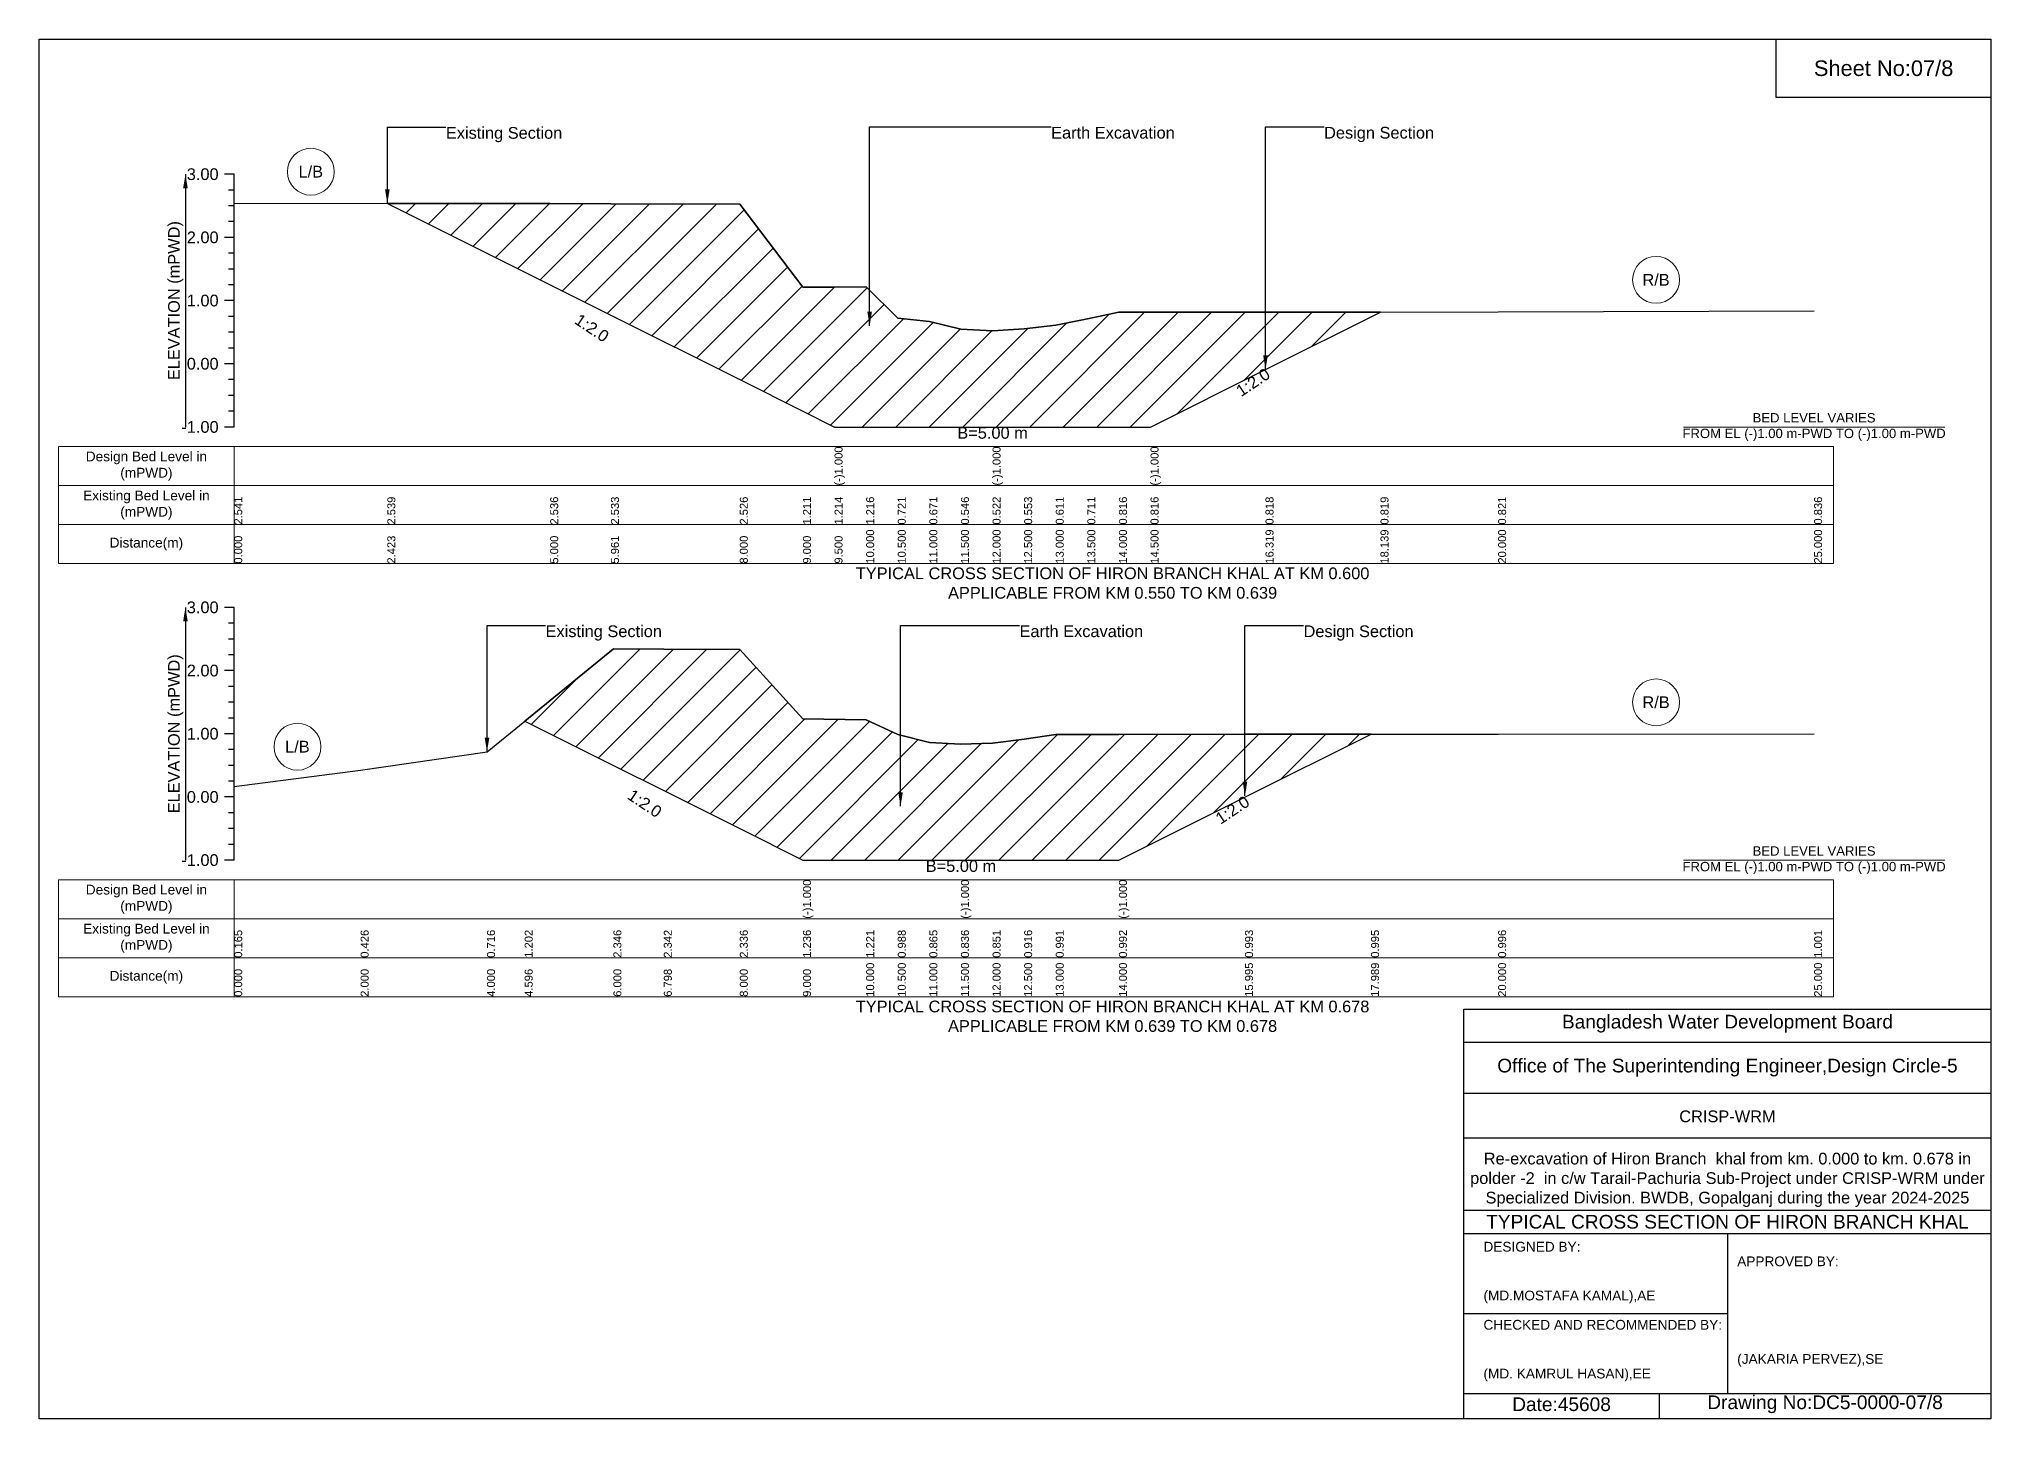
# Model space of a CAD drawing. Header units: inches. Extents: x 91000 to 178000, y -5656 to 8018.
# Drawn here: x 160000 to 168000, y -5656 to 0 of the extents above; entities that cross this region are included whole.
import ezdxf

# ---------------------------------------------------------------- set-up
doc = ezdxf.new("R2010")
doc.units = ezdxf.units.IN
doc.header["$LTSCALE"] = 7
doc.header["$MEASUREMENT"] = 0
for name, color, linetype, lineweight in [('Cross section Data Border', 7, 'Continuous', 9), ('Cross Section Labels', 7, 'Continuous', 9), ('Existing_Bed_Level for Xsection', 7, 'Continuous', 25)]:
    doc.layers.add(name, color=color, linetype=linetype, lineweight=lineweight)
doc.styles.get("Standard").update_dxf_attribs({"font": 'arial.ttf'})
doc.dimstyles.get("Standard").update_dxf_attribs({"dimtxt": 0.18, "dimasz": 0.18, "dimexe": 0.18, "dimexo": 0.0625, "dimgap": 0.09, "dimtad": 0, "dimtih": 1, "dimtoh": 1, "dimdec": 4, "dimzin": 0, "dimdsep": 46, "dimtxsty": 'Standard', "dimcen": 0.09, "dimadec": 0, "dimazin": 0, "dimtfac": 1, "dimtdec": 4, "dimtofl": 0, "dimtmove": 0, "dimatfit": 3, "dimfxl": 1, "dimtolj": 1, "dimtzin": 0, "dimarcsym": 0})

msp = doc.modelspace()

# ---------------------------------------------------------------- hatches: boundary and pattern name
at = {"layer": 'Existing_Bed_Level for Xsection'}
h = msp.add_hatch(dxfattribs=at)
h.set_pattern_fill('ANSI31', color=256, scale=777, style=0)
h.paths.add_polyline_path([(161427.5, -673.7), (162095, -1007.4), (162344, -1132), (162872, -1395.9), (163131, -1525.4), (163260.5, -1590.2), (163390, -1590.2), (163519.5, -1590.2), (163649, -1590.2), (163778.5, -1590.2), (163908, -1590.2), (164037.5, -1590.2), (164167, -1590.2), (164296.5, -1590.2), (164426, -1590.2), (164555.5, -1590.2), (165026.7, -1354.6), (165498, -1119), (165026.7, -1119.4), (164555.5, -1119.7), (164426, -1119.9), (164296.5, -1147), (164167, -1172.9), (164037.5, -1188), (163908, -1196), (163778.5, -1189.8), (163649, -1157.4), (163519.5, -1144.5), (163390, -1016.3), (163260.5, -1016.9), (163131, -1017.5), (162872, -677), (162344, -675.2), (162095, -674.4)])
h = msp.add_hatch(dxfattribs=at)
h.set_pattern_fill('ANSI31', color=256, scale=777, style=0)
h.paths.add_polyline_path([(161990.4, -2795.4), (162354, -2977.2), (162560.7, -3080.6), (162872, -3236.2), (163131, -3365.7), (163390, -3365.7), (163519.5, -3365.7), (163649, -3365.7), (163778.5, -3365.7), (163908, -3365.7), (164037.5, -3365.7), (164167, -3365.7), (164426, -3365.7), (164942.6, -3107.4), (165459.2, -2849.1), (164942.6, -2849.5), (164426, -2849.9), (164167, -2850.1), (164037.5, -2869.5), (163908, -2886.3), (163778.5, -2890.2), (163649, -2882.7), (163519.5, -2850.8), (163390, -2790.5), (163131, -2786.6), (162872, -2501.7), (162560.7, -2500.2), (162354, -2499.1)])

# ---------------------------------------------------------------- linework, layer by layer
for points in [[(160000, 0), (168000, 0), (168000, -5656), (160000, -5656)], [(167120, 0), (168000, 0), (168000, -240), (167120, -240)]]:
    msp.add_lwpolyline(points, close=True)
for points in [[(165840, -5656), (165840, -3976), (168000, -3976)], [(165840, -4112), (168000, -4112)], [(165840, -4320), (168000, -4320)], [(165840, -4504), (168000, -4504)], [(165840, -4800), (168000, -4800)], [(165840, -4896), (168000, -4896)], [(166920, -4896), (166920, -5552)], [(165840, -5224), (166920, -5224)], [(165840, -5552), (168000, -5552)], [(166640, -5552), (166640, -5656)]]:
    msp.add_lwpolyline(points)
at = {"layer": 'Cross section Data Border'}
for points in [[(160080, -1670.2), (167355, -1670.2), (167355, -2150.2), (160080, -2150.2)], [(160080, -3445.7), (167355, -3445.7), (167355, -3925.7), (160080, -3925.7)]]:
    msp.add_lwpolyline(points, close=True, dxfattribs=at)
for points in [[(160800, -1670.2), (160800, -2150.2)], [(160080, -1830.2), (167355, -1830.2)], [(160080, -1990.2), (167355, -1990.2)], [(160800, -3445.7), (160800, -3925.7)], [(160080, -3605.7), (167355, -3605.7)], [(160080, -3765.7), (167355, -3765.7)]]:
    msp.add_lwpolyline(points, dxfattribs=at)
at = {"layer": 'Cross Section Labels'}
for points in [[(166739.2, -1590.2), (167810.8, -1590.2)], [(166739.2, -3365.7), (167810.8, -3365.7)]]:
    msp.add_lwpolyline(points, dxfattribs=at)
for centre in [(161113.8, -543.9), (166627.5, -987.1), (166627.5, -2718.6), (161059, -2900.7)]:
    msp.add_circle(centre, 96, dxfattribs=at)
at = {"layer": 'Existing_Bed_Level for Xsection'}
for points in [[(160800, -554.2), (160760, -554.2)], [(160800, -1590.2), (160800, -1331.2), (160800, -1072.2), (160800, -813.2), (160800, -554.2)], [(160800, -618.9), (160776, -618.9)], [(160800, -683.7), (160776, -683.7)], [(160800, -673.1), (161427.5, -673.7), (162095, -674.4), (162344, -675.2), (162872, -677), (163131, -1017.5), (163260.5, -1016.9), (163260.5, -1016.9), (163390, -1016.3), (163519.5, -1144.5), (163649, -1157.4), (163778.5, -1189.8), (163908, -1196), (163908, -1196), (164037.5, -1188), (164167, -1172.9), (164296.5, -1147), (164426, -1119.9), (164555.5, -1119.7), (164555.5, -1119.7), (165026.7, -1119.4), (165498, -1119), (165980, -1118.6), (167275, -1114.7)], [(160800, -748.4), (160776, -748.4)], [(160800, -813.2), (160760, -813.2)], [(160800, -877.9), (160776, -877.9)], [(160800, -942.7), (160776, -942.7)], [(160800, -1007.4), (160776, -1007.4)], [(160800, -1072.2), (160760, -1072.2)], [(160800, -1136.9), (160776, -1136.9)], [(160800, -1201.7), (160776, -1201.7)], [(160800, -1266.4), (160776, -1266.4)], [(160800, -1331.2), (160760, -1331.2)], [(160800, -1395.9), (160776, -1395.9)], [(160800, -1460.7), (160776, -1460.7)], [(160800, -1590.2), (160760, -1590.2)], [(160800, -1525.4), (160776, -1525.4)], [(160800, -2329.7), (160760, -2329.7)], [(160800, -2394.5), (160776, -2394.5)], [(160800, -3365.7), (160800, -3106.7), (160800, -2847.7), (160800, -2588.7), (160800, -2329.7)], [(160800, -2459.2), (160776, -2459.2)], [(160800, -2524), (160776, -2524)], [(160800, -3064), (161318, -2996.4), (161836, -2921.3), (161990.4, -2795.4), (162354, -2499.1), (162560.7, -2500.2), (162872, -2501.7), (163131, -2786.6), (163131, -2786.6), (163390, -2790.5), (163519.5, -2850.8), (163649, -2882.7), (163778.5, -2890.2), (163778.5, -2890.2), (163908, -2886.3), (164037.5, -2869.5), (164167, -2850.1), (164426, -2849.9), (164426, -2849.9), (164942.6, -2849.5), (165459.2, -2849.1), (165980, -2848.8), (167275, -2847.5)], [(160800, -2588.7), (160760, -2588.7)], [(160800, -2653.5), (160776, -2653.5)], [(160800, -2718.2), (160776, -2718.2)], [(160800, -2783), (160776, -2783)], [(160800, -2847.7), (160760, -2847.7)], [(160800, -2912.5), (160776, -2912.5)], [(160800, -2977.2), (160776, -2977.2)], [(160800, -3106.7), (160760, -3106.7)], [(160800, -3042), (160776, -3042)], [(160800, -3171.5), (160776, -3171.5)], [(160800, -3236.2), (160776, -3236.2)], [(160800, -3301), (160776, -3301)], [(160800, -3365.7), (160760, -3365.7)]]:
    msp.add_lwpolyline(points, dxfattribs=at)
for points in [[(161427.5, -673.7), (161427.5, -673.7), (162095, -1007.4), (162344, -1132), (162872, -1395.9), (163131, -1525.4), (163260.5, -1590.2), (163260.5, -1590.2), (163390, -1590.2), (163519.5, -1590.2), (163649, -1590.2), (163778.5, -1590.2), (163908, -1590.2), (163908, -1590.2), (164037.5, -1590.2), (164167, -1590.2), (164296.5, -1590.2), (164426, -1590.2), (164555.5, -1590.2), (164555.5, -1590.2), (165026.7, -1354.6), (165498, -1119), (165498, -1119), (165498, -1119), (165026.7, -1119.4), (164555.5, -1119.7), (164555.5, -1119.7), (164426, -1119.9), (164296.5, -1147), (164167, -1172.9), (164037.5, -1188), (163908, -1196), (163908, -1196), (163778.5, -1189.8), (163649, -1157.4), (163519.5, -1144.5), (163390, -1016.3), (163260.5, -1016.9), (163260.5, -1016.9), (163131, -1017.5), (162872, -677), (162344, -675.2), (162095, -674.4), (161427.5, -673.7)], [(161990.4, -2795.4), (161990.4, -2795.4), (162354, -2977.2), (162560.7, -3080.6), (162872, -3236.2), (163131, -3365.7), (163131, -3365.7), (163390, -3365.7), (163519.5, -3365.7), (163649, -3365.7), (163778.5, -3365.7), (163778.5, -3365.7), (163908, -3365.7), (164037.5, -3365.7), (164167, -3365.7), (164426, -3365.7), (164426, -3365.7), (164942.6, -3107.4), (165459.2, -2849.1), (164942.6, -2849.5), (164426, -2849.9), (164426, -2849.9), (164167, -2850.1), (164037.5, -2869.5), (163908, -2886.3), (163778.5, -2890.2), (163778.5, -2890.2), (163649, -2882.7), (163519.5, -2850.8), (163390, -2790.5), (163131, -2786.6), (163131, -2786.6), (162872, -2501.7), (162560.7, -2500.2), (162354, -2499.1), (161990.4, -2795.4)]]:
    msp.add_lwpolyline(points, close=True, dxfattribs=at)

# ---------------------------------------------------------------- texts
at = {"attachment_point": 5}
for s, insert, char_height in [('Sheet No:07/8', (167560, -120), 64), ('Bangladesh Water Development Board', (166920, -4036), 56), ('Office of The Superintending Engineer,Design Circle-5', (166920, -4216), 56)]:
    msp.add_mtext(s, dxfattribs=dict(at, insert=insert, char_height=char_height))
for s, insert, char_height, width, attachment_point in [('CRISP-WRM', (166920, -4416), 48, 2240, 5), ('Re-excavation of Hiron Branch  khal from km. 0.000 to km. 0.678 in polder -2  in c/w Tarail-Pachuria Sub-Project under CRISP-WRM under Specialized Division. BWDB, Gopalganj during the year 2024-2025', (166920, -4676), 48, 2160, 5), ('TYPICAL CROSS SECTION OF HIRON BRANCH KHAL', (166920, -4848), 56, 2240, 5), ('DESIGNED BY:^J^J^J(MD.MOSTAFA KAMAL),AE', (165920, -5056), 40, 1120, 4), ('APPROVED BY:^J^J^J^J^J^J(JAKARIA PERVEZ),SE', (166960, -5216), 40, 1120, 4), ('CHECKED AND RECOMMENDED BY:^J^J^J(MD. KAMRUL HASAN),EE', (165920, -5376), 40, 1120, 4), ('Date:45608', (166240, -5596), 56, 1120, 5), ('Drawing No:DC5-0000-07/8', (167320, -5596), 56, 1760, 5)]:
    msp.add_mtext(s, dxfattribs=dict(insert=insert, char_height=char_height, width=width, attachment_point=attachment_point))
at = {"layer": 'Cross section Data Border', "char_height": 40, "width": 640, "attachment_point": 5}
for s, insert in [('Design Bed Level in (mPWD)', (160440, -1750.2)), ('Existing Bed Level in (mPWD)', (160440, -1910.2)), ('Distance(m)', (160440, -2070.2)), ('Design Bed Level in (mPWD)', (160440, -3525.7)), ('Existing Bed Level in (mPWD)', (160440, -3685.7)), ('Distance(m)', (160440, -3845.7))]:
    msp.add_mtext(s, dxfattribs=dict(at, insert=insert))
at = {"layer": 'Cross Section Labels'}
for s, insert, char_height, attachment_point in [('Existing Section', (161667.5, -360.6), 48, 1), ('Earth Excavation', (164148, -359.9), 48, 1), ('Design Section', (165266.7, -359.9), 48, 1), ('L/B', (161113.8, -543.9), 48, 5), ('R/B', (166627.5, -987.1), 48, 5), ('B=5.00 m', (163908, -1590.2), 48, 2), ('BED LEVEL VARIES ^JFROM EL (-)1.00 m-PWD TO (-)1.00 m-PWD', (167275, -1590.2), 38.4, 5), ('TYPICAL CROSS SECTION OF HIRON BRANCH KHAL AT KM 0.600^JAPPLICABLE FROM KM 0.550 TO KM 0.639', (164400, -2230.2), 48, 5), ('Existing Section', (162076, -2403.4), 48, 1), ('Earth Excavation', (164018.5, -2403.4), 48, 1), ('Design Section', (165182.6, -2403.4), 48, 1), ('R/B', (166627.5, -2718.6), 48, 5), ('L/B', (161059, -2900.7), 48, 5), ('BED LEVEL VARIES ^JFROM EL (-)1.00 m-PWD TO (-)1.00 m-PWD', (167275, -3365.7), 38.4, 5), ('B=5.00 m', (163778.5, -3365.7), 48, 2), ('TYPICAL CROSS SECTION OF HIRON BRANCH KHAL AT KM 0.678^JAPPLICABLE FROM KM 0.639 TO KM 0.678', (164400, -4005.7), 48, 5)]:
    msp.add_mtext(s, dxfattribs=dict(at, insert=insert, char_height=char_height, attachment_point=attachment_point))
at = {"layer": 'Cross Section Labels', "char_height": 48, "attachment_point": 2}
for insert, rotation in [((162279.3, -1164.3), 326.30993), ((164962, -1387), 33.69007), ((162496, -3113), 326.30993), ((164877.8, -3139.8), 33.69007)]:
    msp.add_mtext('1:2.0', dxfattribs=dict(at, insert=insert, rotation=rotation))
at = {"layer": 'Existing_Bed_Level for Xsection', "char_height": 48, "attachment_point": 6}
for s, insert in [('3.00', (160736, -554.2)), ('2.00', (160736, -813.2)), ('1.00', (160736, -1072.2)), ('0.00', (160736, -1331.2)), ('-1.00', (160736, -1590.2)), ('3.00', (160736, -2329.7)), ('2.00', (160736, -2588.7)), ('1.00', (160736, -2847.7)), ('0.00', (160736, -3106.7)), ('-1.00', (160736, -3365.7))]:
    msp.add_mtext(s, dxfattribs=dict(at, insert=insert))
at = {"layer": 'Existing_Bed_Level for Xsection', "rotation": 90}
for s, insert, char_height, attachment_point in [('ELEVATION (mPWD)', (160560, -1072.2), 48, 5), ('(-)1.000', (163260.5, -1830.2), 32.8, 1), ('(-)1.000', (163908, -1830.2), 32.8, 1), ('(-)1.000', (164555.5, -1830.2), 32.8, 1), ('2.541', (160800, -1990.2), 32.8, 1), ('2.539', (161427.5, -1990.2), 32.8, 1), ('2.536', (162095, -1990.2), 32.8, 1), ('2.533', (162344, -1990.2), 32.8, 1), ('2.526', (162872, -1990.2), 32.8, 1), ('1.211', (163131, -1990.2), 32.8, 1), ('1.214', (163260.5, -1990.2), 32.8, 1), ('1.216', (163390, -1990.2), 32.8, 1), ('0.721', (163519.5, -1990.2), 32.8, 1), ('0.671', (163649, -1990.2), 32.8, 1), ('0.546', (163778.5, -1990.2), 32.8, 1), ('0.522', (163908, -1990.2), 32.8, 1), ('0.553', (164037.5, -1990.2), 32.8, 1), ('0.611', (164167, -1990.2), 32.8, 1), ('0.711', (164296.5, -1990.2), 32.8, 1), ('0.816', (164426, -1990.2), 32.8, 1), ('0.816', (164555.5, -1990.2), 32.8, 1), ('0.818', (165026.7, -1990.2), 32.8, 1), ('0.819', (165498, -1990.2), 32.8, 1), ('0.821', (165980, -1990.2), 32.8, 1), ('0.836', (167275, -1990.2), 32.8, 1), ('0.000', (160800, -2150.2), 32.8, 1), ('2.423', (161427.5, -2150.2), 32.8, 1), ('5.000', (162095, -2150.2), 32.8, 1), ('5.961', (162344, -2150.2), 32.8, 1), ('8.000', (162872, -2150.2), 32.8, 1), ('9.000', (163131, -2150.2), 32.8, 1), ('9.500', (163260.5, -2150.2), 32.8, 1), ('10.000', (163390, -2150.2), 32.8, 1), ('10.500', (163519.5, -2150.2), 32.8, 1), ('11.000', (163649, -2150.2), 32.8, 1), ('11.500', (163778.5, -2150.2), 32.8, 1), ('12.000', (163908, -2150.2), 32.8, 1), ('12.500', (164037.5, -2150.2), 32.8, 1), ('13.000', (164167, -2150.2), 32.8, 1), ('13.500', (164296.5, -2150.2), 32.8, 1), ('14.000', (164426, -2150.2), 32.8, 1), ('14.500', (164555.5, -2150.2), 32.8, 1), ('16.319', (165026.7, -2150.2), 32.8, 1), ('18.139', (165498, -2150.2), 32.8, 1), ('20.000', (165980, -2150.2), 32.8, 1), ('25.000', (167275, -2150.2), 32.8, 1), ('ELEVATION (mPWD)', (160560, -2847.7), 48, 5), ('(-)1.000', (163131, -3605.7), 32.8, 1), ('(-)1.000', (163778.5, -3605.7), 32.8, 1), ('(-)1.000', (164426, -3605.7), 32.8, 1), ('0.165', (160800, -3765.7), 32.8, 1), ('0.426', (161318, -3765.7), 32.8, 1), ('0.716', (161836, -3765.7), 32.8, 1), ('1.202', (161990.4, -3765.7), 32.8, 1), ('2.346', (162354, -3765.7), 32.8, 1), ('2.342', (162560.7, -3765.7), 32.8, 1), ('2.336', (162872, -3765.7), 32.8, 1), ('1.236', (163131, -3765.7), 32.8, 1), ('1.221', (163390, -3765.7), 32.8, 1), ('0.988', (163519.5, -3765.7), 32.8, 1), ('0.865', (163649, -3765.7), 32.8, 1), ('0.836', (163778.5, -3765.7), 32.8, 1), ('0.851', (163908, -3765.7), 32.8, 1), ('0.916', (164037.5, -3765.7), 32.8, 1), ('0.991', (164167, -3765.7), 32.8, 1), ('0.992', (164426, -3765.7), 32.8, 1), ('0.993', (164942.6, -3765.7), 32.8, 1), ('0.995', (165459.2, -3765.7), 32.8, 1), ('0.996', (165980, -3765.7), 32.8, 1), ('1.001', (167275, -3765.7), 32.8, 1), ('0.000', (160800, -3925.7), 32.8, 1), ('2.000', (161318, -3925.7), 32.8, 1), ('4.000', (161836, -3925.7), 32.8, 1), ('4.596', (161990.4, -3925.7), 32.8, 1), ('6.000', (162354, -3925.7), 32.8, 1), ('6.798', (162560.7, -3925.7), 32.8, 1), ('8.000', (162872, -3925.7), 32.8, 1), ('9.000', (163131, -3925.7), 32.8, 1), ('10.000', (163390, -3925.7), 32.8, 1), ('10.500', (163519.5, -3925.7), 32.8, 1), ('11.000', (163649, -3925.7), 32.8, 1), ('11.500', (163778.5, -3925.7), 32.8, 1), ('12.000', (163908, -3925.7), 32.8, 1), ('12.500', (164037.5, -3925.7), 32.8, 1), ('13.000', (164167, -3925.7), 32.8, 1), ('14.000', (164426, -3925.7), 32.8, 1), ('15.995', (164942.6, -3925.7), 32.8, 1), ('17.989', (165459.2, -3925.7), 32.8, 1), ('20.000', (165980, -3925.7), 32.8, 1), ('25.000', (167275, -3925.7), 32.8, 1)]:
    msp.add_mtext(s, dxfattribs=dict(at, insert=insert, char_height=char_height, attachment_point=attachment_point))

# ---------------------------------------------------------------- leaders
at = {"layer": 'Cross Section Labels', "annotation_type": 0, "has_hookline": 1, "hookline_direction": 0}
for points, text_width in [([(161427.5, -673.7), (161427.5, -360.6), (161667.4, -360.6)], 467.2), ([(163404.3, -1174.9), (163404.3, -359.9), (164147.9, -359.9)], 497), ([(165026.7, -1354.6), (165026.7, -359.9), (165266.6, -359.9)], 441.2), ([(161836, -2921.3), (161836, -2403.4), (162075.9, -2403.4)], 467.2), ([(163530.8, -3144.6), (163530.8, -2403.4), (164018.4, -2403.4)], 497), ([(164942.6, -3101.4), (164942.6, -2403.4), (165182.5, -2403.4)], 441.2)]:
    msp.add_leader(points, dimstyle='Standard', override={"dimasz": 57.6}, dxfattribs=dict(at, text_width=text_width))
at = {"layer": 'Existing_Bed_Level for Xsection'}
for points in [[(160600, -554.2), (160600, -1590.2)], [(160600, -2329.7), (160600, -3365.7)]]:
    msp.add_leader(points, dimstyle='Standard', override={"dimasz": 57.6}, dxfattribs=at)

doc.saveas('drawing.dxf')
